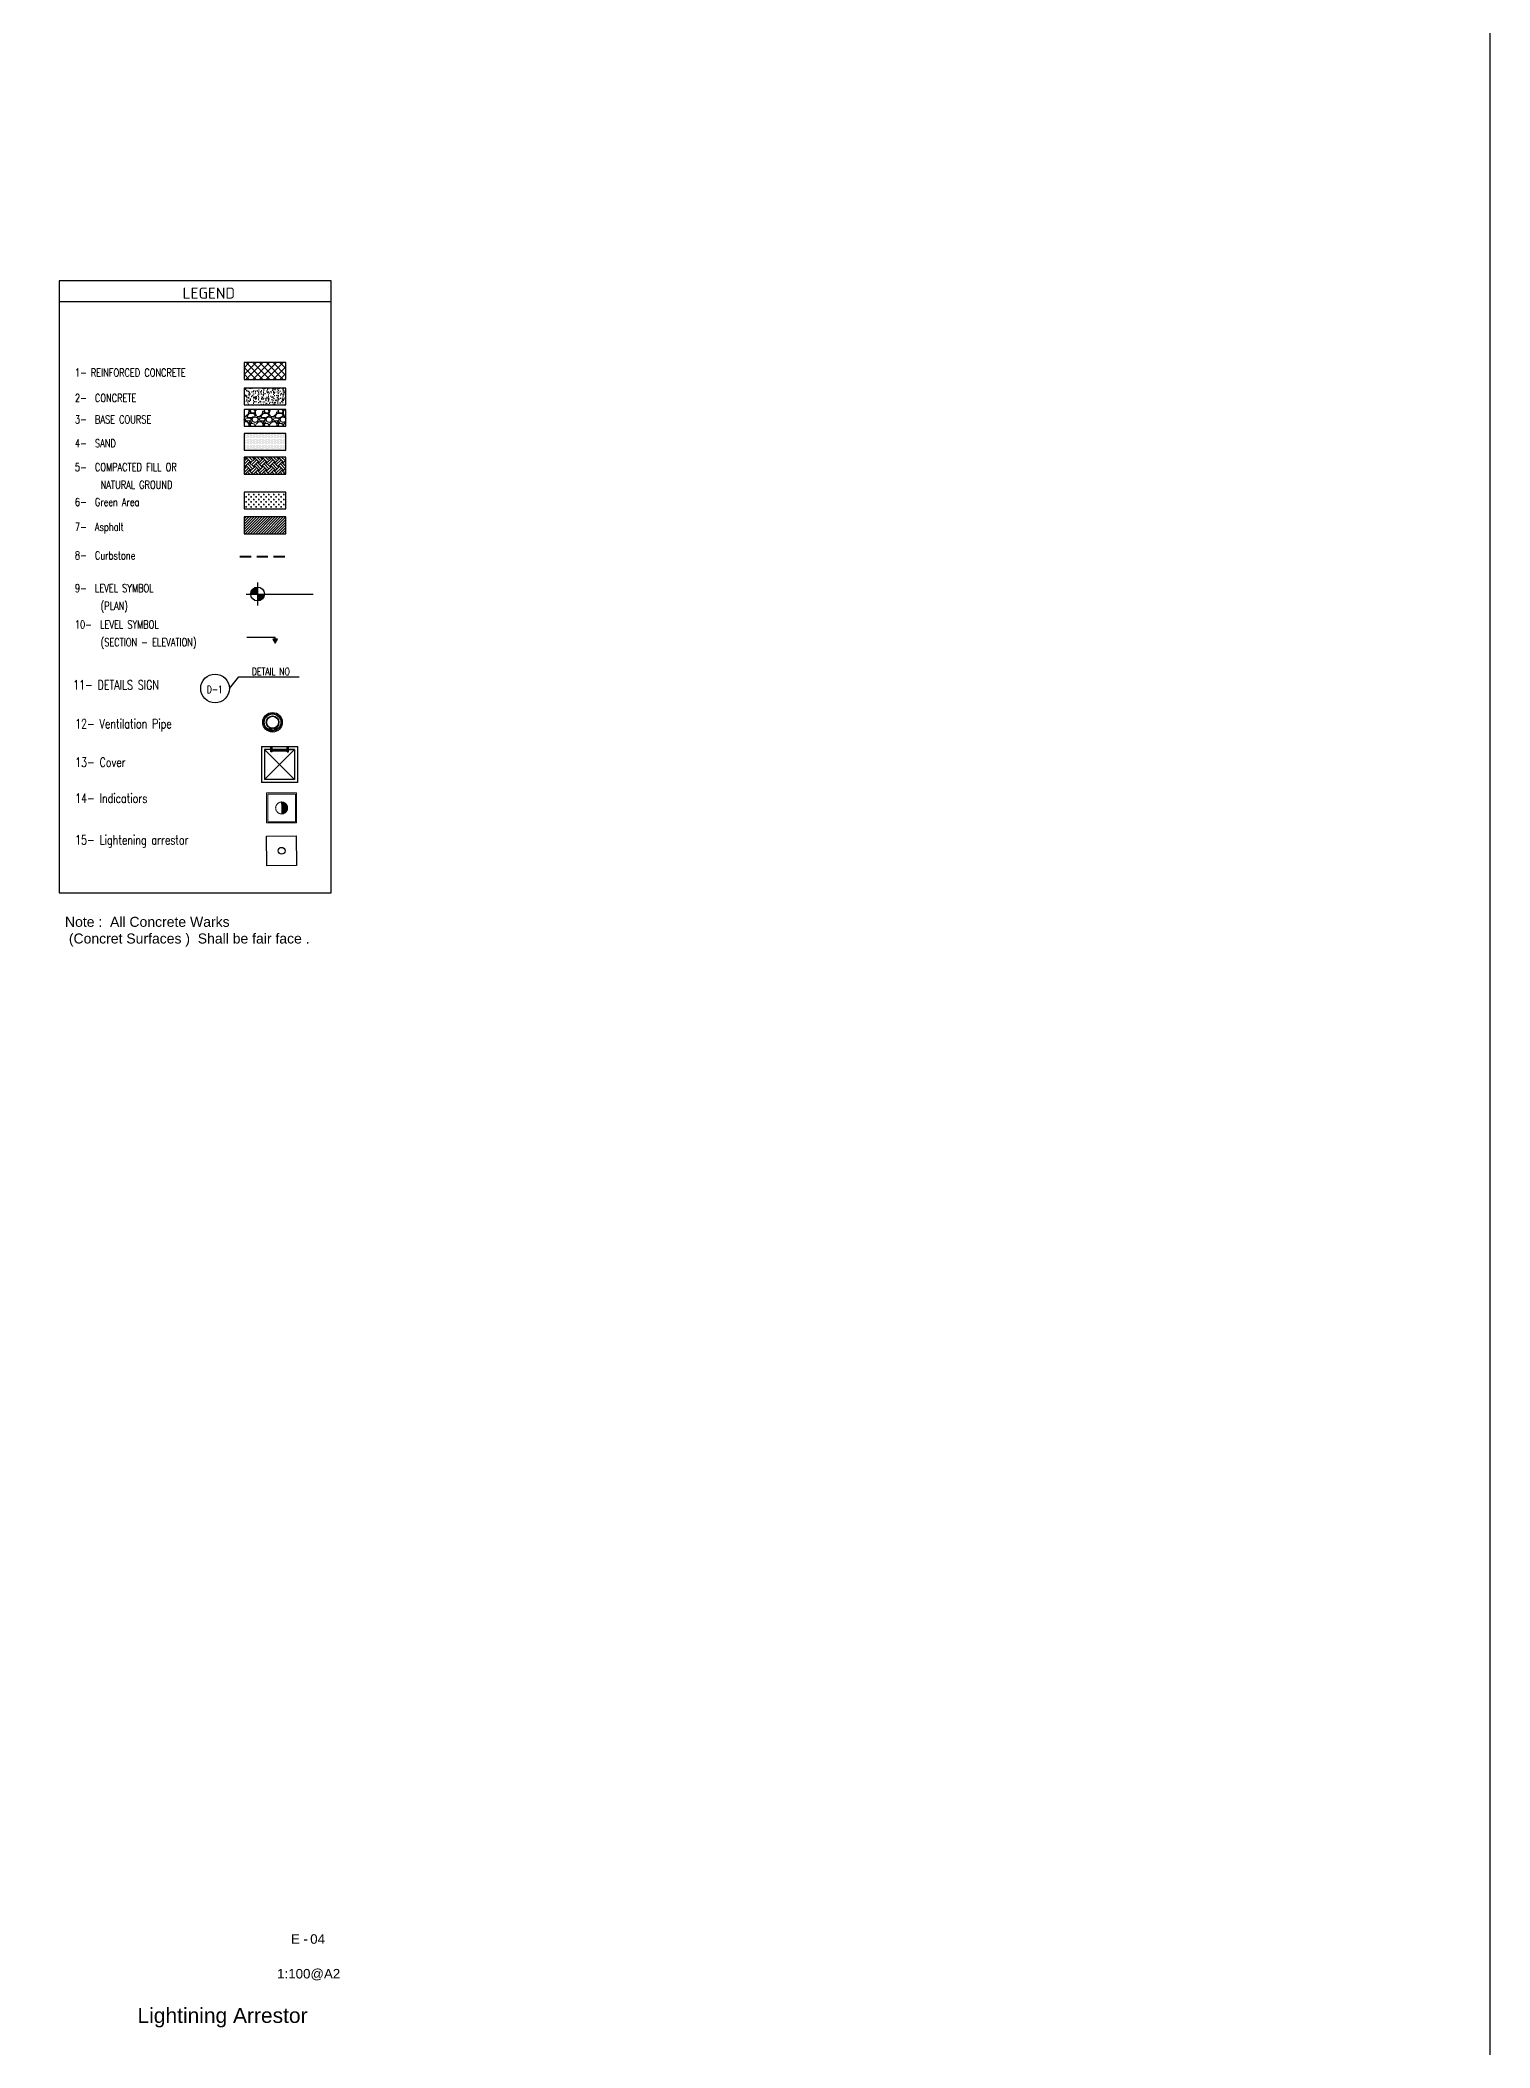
# Model space of a CAD drawing. Extents: x 152089 to 152185, y 180985 to 181226.
# Drawn here: x 152156.04 to 152185.03, y 181005.41 to 181045.55 of the extents above; entities that cross this region are included whole.
import ezdxf

# ---------------------------------------------------------------- set-up
doc = ezdxf.new("R2010")
doc.units = 0
doc.header["$LTSCALE"] = 3
doc.header["$MEASUREMENT"] = 0
for name, pattern in [('AUSGEZOGEN', [0]), ('CENTER', [2, 1.25, -0.25, 0.25, -0.25]), ('DASHDOT2', [0.5, 0.25, -0.125, 0, -0.125]), ('DASHED2', [0.375, 0.25, -0.125])]:
    doc.linetypes.add(name, pattern=pattern)
for name, color, linetype in [('EBENE0', 7, 'AUSGEZOGEN'), ('G-Border', 4, 'CONTINUOUS'), ('G-Text Sub', 3, 'CONTINUOUS'), ('HATCH', 40, 'CONTINUOUS'), ('Hatch Concret', 8, 'CONTINUOUS'), ('MECNEK', 6, 'CONTINUOUS'), ('MHATCH', 8, 'CONTINUOUS'), ('NUMBERS', 6, 'CONTINUOUS'), ('POLI', 3, 'CONTINUOUS'), ('SEC', 4, 'CONTINUOUS'), ('TEXT', 7, 'CONTINUOUS'), ('TEXTS', 1, 'CONTINUOUS'), ('TILES', 8, 'CONTINUOUS'), ('TXT', 6, 'CONTINUOUS'), ('wall-out', 7, 'CONTINUOUS')]:
    doc.layers.add(name, color=color, linetype=linetype)
doc.layers.add('hah', color=41, linetype='CONTINUOUS', lineweight=9)
doc.styles.add('1 - 3.5mm', font='isocpeur.ttf', dxfattribs={"height": 3.5})
doc.styles.add('ROMANS', font='romans.shx')
pattern_1 = [(90.0871826, (151837.7961977, 180545.7815384), (-0.00449999479, -6.8473e-06), []), (90.0871826, (151837.7946977, 180545.781536), (-0.00449999479, -6.8473e-06), [0.0015, -0.0015]), (90.0871826, (151837.7931977, 180545.781534), (-0.00449999479, -6.8473e-06), [0.0015, -0.0015])]

msp = doc.modelspace()

# ---------------------------------------------------------------- hatches: boundary and pattern name
at = {"layer": 'hah', "linetype": 'CENTER', "ltscale": 2}
h = msp.add_hatch(dxfattribs=at)
h.set_pattern_fill('INSUL', color=8, scale=0.012, angle=90.0872, style=0)
h.set_pattern_definition(pattern_1)
h.paths.add_polyline_path([(152160.87, 181030.317), (152160.871, 181030.197), (152160.991, 181030.198, 0.414214)])
h = msp.add_hatch(dxfattribs=at)
h.set_pattern_fill('INSUL', color=8, scale=0.012, angle=90.0872, style=0)
h.set_pattern_definition(pattern_1)
h.paths.add_polyline_path([(152160.871, 181030.197), (152160.871, 181030.077, 0.414214), (152160.991, 181030.198)])
at = {"layer": 'HATCH'}
h = msp.add_hatch(color=256, dxfattribs=at)
h.paths.add_polyline_path([(152160.797, 181031.849), (152160.792, 181031.85, 0.061675), (152160.804, 181031.877), (152160.809, 181031.876, -0.059213)])
h.paths.add_polyline_path([(152160.809, 181031.876), (152160.804, 181031.877, 0.061675), (152160.809, 181031.906), (152160.814, 181031.905, -0.059213)])
h.paths.add_polyline_path([(152160.751, 181032.02), (152160.75, 181032.015, 0.061675), (152160.723, 181032.027), (152160.724, 181032.031, -0.059213)])
h.paths.add_polyline_path([(152160.712, 181032.034), (152160.714, 181032.032), (152160.714, 181032.034, -0.022011), (152160.724, 181032.031), (152160.723, 181032.027, 0.061675), (152160.694, 181032.031), (152160.695, 181032.036, -0.033393)])
h.paths.add_polyline_path([(152160.569, 181031.946), (152160.574, 181031.945, 0.061675), (152160.569, 181031.916), (152160.564, 181031.917, -0.059213)])
h.paths.add_polyline_path([(152160.574, 181031.945), (152160.569, 181031.946, -0.059213), (152160.581, 181031.974), (152160.585, 181031.972, 0.061675)])
h.paths.add_polyline_path([(152160.654, 181031.791), (152160.655, 181031.796, 0.061675), (152160.684, 181031.791), (152160.683, 181031.786, -0.059213)])
h.paths.add_polyline_path([(152160.627, 181031.803), (152160.628, 181031.808, 0.061675), (152160.655, 181031.796), (152160.654, 181031.791, -0.059213)])
h = msp.add_hatch(color=256, dxfattribs=at)
h.paths.add_polyline_path([(152160.688, 181031.735), (152160.688, 181031.74, 0.029495), (152160.708, 181031.741), (152160.709, 181031.737, -0.029495)])
h.paths.add_polyline_path([(152160.597, 181031.767), (152160.594, 181031.763, -0.029495), (152160.578, 181031.775), (152160.581, 181031.779, 0.029495)])
h.paths.add_polyline_path([(152160.67, 181032.081), (152160.669, 181032.086, -0.029495), (152160.69, 181032.087), (152160.69, 181032.082, 0.029495)])
h.paths.add_polyline_path([(152160.781, 181032.055), (152160.783, 181032.06, -0.029495), (152160.8, 181032.047), (152160.797, 181032.044, 0.029495)])
at = {"layer": 'Hatch Concret'}
h = msp.add_hatch(dxfattribs=at)
h.set_pattern_fill('ANSI37', color=8, scale=0.767719, style=0)
h.set_pattern_definition([(45, (152003.37233, 181093.28614), (-0.06785738, 0.06785738), []), (135, (152003.37233, 181093.28614), (-0.06785738, -0.06785738), [])])
h.paths.add_polyline_path([(152160.956, 181038.763), (152160.956, 181039.1), (152160.12, 181039.1), (152160.12, 181038.763)])
at = {"layer": 'MHATCH', "linetype": 'Continuous'}
msp.add_hatch(color=256, dxfattribs=at).paths.add_polyline_path([(152160.694, 181033.574), (152160.79, 181033.574), (152160.742, 181033.492)])
at = {"layer": 'TEXT', "linetype": 'Continuous'}
h = msp.add_hatch(dxfattribs=at)
h.set_pattern_fill('AR-CONC', color=8, scale=0.019193, style=0)
h.set_pattern_definition([(50, (152437.0075, 181044.43045), (0.137663504, -0.012043996), [0.014394725, -0.15834197]), (355, (152437.0075, 181044.43045), (-0.0266305, 0.14436798), [0.01151578, -0.12667358]), (100.4514, (152437.01897, 181044.42944), (0.11103311, 0.1323239), [0.01223363, -0.13456997]), (46.1842, (152437.0075, 181044.46883), (0.20483521, -0.03176801), [0.02159209, -0.23751296]), (96.6356, (152437.02457, 181044.46619), (0.1793895, 0.18696211), [0.01835045, -0.20185492]), (351.1842, (152437.0075, 181044.46883), (0.17938935, 0.18696225), [0.01727367, -0.19001036]), (21, (152437.02669, 181044.45924), (0.11456417, -0.077274507), [0.014394725, -0.15834197]), (326, (152437.02669, 181044.45924), (0.04669943, 0.1391778), [0.01151578, -0.12667358]), (71.4514, (152437.03624, 181044.4528), (0.161263645, 0.06190317), [0.01223363, -0.13456997]), (37.5, (152437.0075, 181044.430447), (0.002333837, 0.063892205), [0, -0.12513814, 0, -0.128592873, 0, -0.1271534]), (7.5, (152437.0075, 181044.43045), (0.050490847, 0.075699306), [0, -0.07331713, 0, -0.122259194, 0, -0.04846224]), (327.5, (152436.9647, 181044.430447), (0.102456359, -0.004328949), [0, -0.047982415, 0, -0.149705136, 0, -0.1986472]), (317.5, (152436.945505, 181044.43045), (0.111930724, 0.019213115), [0, -0.06237714, 0, -0.099419565, 0, -0.1410683])])
h.paths.add_polyline_path([(152160.956, 181038.256), (152160.956, 181038.593), (152160.12, 181038.593), (152160.12, 181038.256)])
h = msp.add_hatch(dxfattribs=at)
h.set_pattern_fill('DOTS', color=8, scale=0.383859, style=0)
h.set_pattern_definition([(1e-15, (152003.372334, 181095.151168), (0.011995604, 0.0239912077), [0, -0.0239912077])])
h.paths.add_polyline_path([(152160.956, 181037.35), (152160.956, 181037.687), (152160.12, 181037.687), (152160.12, 181037.35)])
h = msp.add_hatch(dxfattribs=at)
h.set_pattern_fill('EARTH', color=8, scale=0.460631, angle=45, style=0)
h.set_pattern_definition([(45, (152437.0075, 181046.32024), (0, 0.16285772), [0.1151578, -0.1151578]), (45, (152436.97696, 181046.35078), (0, 0.16285772), [0.1151578, -0.1151578]), (45, (152436.94643, 181046.38132), (0, 0.16285772), [0.1151578, -0.1151578]), (135, (152436.94643, 181046.40167), (-0.16285772, 7e-17), [0.1151578, -0.1151578]), (135, (152436.97696, 181046.43221), (-0.16285772, 7e-17), [0.1151578, -0.1151578]), (135, (152437.0075, 181046.46274), (-0.16285772, 7e-17), [0.1151578, -0.1151578])])
h.paths.add_polyline_path([(152160.956, 181036.874), (152160.956, 181037.212), (152160.12, 181037.212), (152160.12, 181036.874)])
at = {"layer": 'TEXTS'}
h = msp.add_hatch(dxfattribs=at)
h.set_pattern_fill('CROSS', color=3, scale=0.2)
h.set_pattern_definition([(0, (0, -168.534484), (0.05, 0.05), [0.025, -0.075]), (90, (0.0125, -168.546984), (-0.05, 0.05), [0.025, -0.075])])
h.paths.add_polyline_path([(152160.956, 181036.176), (152160.956, 181036.513), (152160.12, 181036.513), (152160.12, 181036.176)])
h = msp.add_hatch(dxfattribs=at)
h.set_pattern_fill('ANSI31', color=8, scale=0.3)
h.set_pattern_definition([(45, (0, -168.73157), (-0.0265165042945, 0.0265165042945), [])])
h.paths.add_polyline_path([(152160.956, 181035.679), (152160.956, 181036.017), (152160.12, 181036.017), (152160.12, 181035.679)])
at = {"layer": 'TILES', "linetype": 'Continuous'}
h = msp.add_hatch(dxfattribs=at)
h.set_pattern_fill('GRAVEL', color=8, scale=0.28, style=0)
h.set_pattern_definition([(228.0128, (152156.62156, 181029.841163), (-2.239999505, -2.520000376), [0.03767, -3.7293446]), (184.9697, (152156.59636, 181029.813163), (3.360000294, 0.279997566), [0.064643, -6.399659]), (132.5104, (152156.53196, 181029.807563), (2.7999974, -3.08000243), [0.0455806, -4.512489]), (267.2737, (152156.42276, 181029.737563), (0.279998885, 5.600000083), [0.0588666, -5.827796]), (292.8337, (152156.41996, 181029.678763), (-1.400002774, 3.359998995), [0.0577234, -5.7146244]), (357.2737, (152156.44236, 181029.625563), (-5.600000083, 0.279998885), [0.0588666, -5.827796]), (37.6942, (152156.50116, 181029.622763), (-3.640002057, -2.799997313), [0.077848, -7.7069577]), (72.2553, (152156.56276, 181029.670363), (1.960003014, 6.159998945), [0.0734966, -7.27617]), (121.4296, (152156.58516, 181029.740363), (-2.240002306, 3.63999861), [0.059066, -5.8475404]), (175.2364, (152156.55436, 181029.790763), (3.080000265, -0.27999763), [0.067433, -3.3042136]), (222.3974, (152156.48716, 181029.7963625), (-3.360002058, -3.079997783), [0.0872054, -8.633345]), (138.8141, (152156.69996, 181029.734763), (-1.960000825, 1.67999925), [0.029764, -2.9466763]), (171.4692, (152156.67756, 181029.754363), (3.63999952, -0.560002215), [0.0566264, -5.606023]), (225, (152156.62156, 181029.76276), (-3e-17, -0.28), [0.039598, -0.356382]), (203.1986, (152156.60196, 181029.796363), (1.39999992, 0.56000037), [0.021324, -2.111092]), (291.8014, (152156.58236, 181029.78796), (-0.27999997, 0.84000008), [0.030157, -1.4776894]), (30.9638, (152156.59356, 181029.759963), (0.83999945, 0.5600007), [0.04898, -1.5836864]), (161.5651, (152156.63556, 181029.78516), (0.5600001, -0.27999955), [0.0354175, -0.85002]), (16.3895, (152156.41996, 181029.787963), (2.800000616, 0.83999796), [0.049616, -4.9119966]), (70.3462, (152156.46756, 181029.801963), (-1.11999867, -3.080000598), [0.041625, -4.120874]), (293.1986, (152156.63556, 181029.841163), (-0.56000037, 1.39999992), [0.042648, -2.089768]), (343.6105, (152156.65236, 181029.801963), (-2.800000616, 0.83999796), [0.049616, -4.9119966]), (339.444, (152156.41996, 181029.614363), (-1.40000052, 0.55999888), [0.0478464, -2.344475]), (294.7751, (152156.46476, 181029.597563), (-1.399997813, 3.08000096), [0.04009, -3.9689]), (66.8014, (152156.63836, 181029.561163), (0.56000037, 1.39999992), [0.042648, -2.089768]), (17.354, (152156.65516, 181029.600363), (-3.640000565, -1.11999846), [0.0469367, -4.6467187]), (69.444, (152156.50116, 181029.561163), (-0.55999888, -1.40000052), [0.023923, -2.368398]), (101.3099, (152156.62156, 181029.56116), (-0.27999934, 1.1200002), [0.014277, -1.413448]), (165.9638, (152156.61876, 181029.57516), (0.84000015, -0.27999946), [0.0577234, -1.096746]), (186.009, (152156.56276, 181029.589163), (2.79999993, 0.27999981), [0.053494, -5.2958984]), (303.6901, (152156.59356, 181029.73476), (-0.2800004, 0.5599999), [0.040382, -0.969172]), (353.1572, (152156.61596, 181029.701163), (4.759999822, -0.56000224), [0.0705023, -6.9797176]), (60.9454, (152156.68596, 181029.692763), (-1.12000001, -1.96000011), [0.0288277, -2.853949]), (90, (152156.69996, 181029.71796), (-0.28, 0.28), [0.0168, -0.2632]), (120.2564, (152156.55716, 181029.597563), (1.11999857, -1.960000688), [0.038899, -3.8509856]), (48.0128, (152156.53756, 181029.631163), (2.239999505, 2.520000376), [0.07534, -3.6916746]), (0, (152156.58796, 181029.68716), (0.28, 0.28), [0.0728, -0.2072]), (325.3048, (152156.66076, 181029.687163), (-2.799998393, 1.96000241), [0.044272, -4.382917]), (254.0546, (152156.69716, 181029.661963), (-0.27999997, -1.12000004), [0.0407686, -1.997662]), (207.646, (152156.68596, 181029.622763), (-5.319998826, -2.80000216), [0.066378, -6.5714527]), (175.4261, (152156.62716, 181029.591963), (-3.640000156, 0.279998544), [0.0702237, -6.9521407])])
h.paths.add_polyline_path([(152160.956, 181037.828), (152160.956, 181038.166), (152160.12, 181038.166), (152160.12, 181037.828)])

# ---------------------------------------------------------------- linework, layer by layer
at = {"layer": 'EBENE0', "color": 8, "linetype": 'AUSGEZOGEN'}
for p, q in [((152160.471, 181031.429), (152160.469, 181030.709)), ((152160.471, 181031.429), (152161.191, 181031.428)), ((152160.471, 181031.429), (152161.191, 181031.428)), ((152160.531, 181031.369), (152160.53, 181030.769)), ((152160.531, 181031.369), (152160.53, 181030.769)), ((152161.131, 181031.368), (152160.53, 181030.769)), ((152161.131, 181031.368), (152160.53, 181030.769)), ((152161.131, 181031.368), (152160.531, 181031.369)), ((152160.531, 181031.369), (152161.13, 181030.768)), ((152160.531, 181031.369), (152161.13, 181030.768)), ((152160.657, 181031.321), (152160.657, 181031.429)), ((152160.657, 181031.321), (152160.657, 181031.429)), ((152160.681, 181031.32), (152160.681, 181031.429)), ((152160.681, 181031.32), (152160.681, 181031.429)), ((152160.981, 181031.356), (152160.681, 181031.356)), ((152160.981, 181031.356), (152160.681, 181031.356)), ((152160.981, 181031.332), (152160.681, 181031.332)), ((152160.981, 181031.332), (152160.681, 181031.332)), ((152160.981, 181031.32), (152160.981, 181031.428)), ((152160.981, 181031.32), (152160.981, 181031.428)), ((152161.005, 181031.32), (152161.005, 181031.428)), ((152161.005, 181031.32), (152161.005, 181031.428)), ((152161.131, 181031.368), (152161.13, 181030.768)), ((152161.131, 181031.368), (152161.13, 181030.768)), ((152161.191, 181031.428), (152161.189, 181030.708)), ((152161.191, 181031.428), (152161.189, 181030.708)), ((152161.191, 181031.428), (152161.189, 181030.708)), ((152160.681, 181031.32), (152160.657, 181031.321)), ((152160.681, 181031.32), (152160.657, 181031.321)), ((152160.981, 181031.32), (152161.005, 181031.32)), ((152160.981, 181031.32), (152161.005, 181031.32)), ((152161.189, 181030.708), (152160.469, 181030.709)), ((152161.189, 181030.708), (152160.469, 181030.709)), ((152161.13, 181030.768), (152160.53, 181030.769)), ((152161.13, 181030.768), (152160.53, 181030.769))]:
    msp.add_line(p, q, dxfattribs=at)
msp.add_lwpolyline([(152160.569, 181029.634), (152161.163, 181029.641), (152161.171, 181029.047), (152160.577, 181029.04)], close=True, dxfattribs=at)
msp.add_circle((152160.87, 181029.341), 0.069, dxfattribs=at)
at = {"layer": 'G-Border', "ltscale": 100}
msp.add_line((152161.862, 181040.314), (152156.42, 181040.314), dxfattribs=at)
at = {"layer": 'hah', "color": 8, "ltscale": 2}
for p, q in [((152160.57, 181030.497), (152161.17, 181030.498)), ((152160.571, 181029.897), (152160.57, 181030.497)), ((152160.594, 181030.473), (152161.146, 181030.474)), ((152160.595, 181029.921), (152160.594, 181030.473)), ((152161.147, 181029.922), (152161.146, 181030.474)), ((152161.171, 181029.898), (152161.17, 181030.498)), ((152160.571, 181029.897), (152161.171, 181029.898)), ((152160.595, 181029.921), (152161.147, 181029.922))]:
    msp.add_line(p, q, dxfattribs=at)
at = {"layer": 'hah', "color": 8, "linetype": 'CENTER', "ltscale": 2}
msp.add_circle((152160.871, 181030.197), 0.12, dxfattribs=at)
at = {"layer": 'HATCH'}
for p, q in [((152160.617, 181031.762), (152160.628, 181031.8)), ((152160.619, 181031.76), (152160.631, 181031.798)), ((152160.622, 181031.759), (152160.633, 181031.797)), ((152160.625, 181031.758), (152160.636, 181031.796)), ((152160.628, 181031.757), (152160.639, 181031.794)), ((152160.631, 181031.756), (152160.642, 181031.793)), ((152160.634, 181031.755), (152160.645, 181031.792)), ((152160.637, 181031.754), (152160.648, 181031.791)), ((152160.639, 181031.753), (152160.65, 181031.79)), ((152160.642, 181031.752), (152160.653, 181031.789)), ((152160.645, 181031.751), (152160.656, 181031.788)), ((152160.648, 181031.75), (152160.659, 181031.788)), ((152160.651, 181031.749), (152160.662, 181031.787)), ((152160.654, 181031.749), (152160.665, 181031.786)), ((152160.657, 181031.748), (152160.668, 181031.786)), ((152160.66, 181031.748), (152160.671, 181031.785)), ((152160.663, 181031.747), (152160.674, 181031.785)), ((152160.666, 181031.747), (152160.678, 181031.785)), ((152160.669, 181031.746), (152160.681, 181031.784)), ((152160.713, 181031.785), (152160.716, 181031.787)), ((152160.713, 181031.786), (152160.732, 181031.751)), ((152160.716, 181031.78), (152160.785, 181031.818)), ((152160.719, 181031.775), (152160.788, 181031.812)), ((152160.719, 181031.788), (152160.738, 181031.753)), ((152160.722, 181031.769), (152160.79, 181031.807)), ((152160.725, 181031.764), (152160.793, 181031.801)), ((152160.725, 181031.789), (152160.744, 181031.755)), ((152160.728, 181031.759), (152160.796, 181031.796))]:
    msp.add_line(p, q, dxfattribs=at)
at = {"layer": 'MECNEK'}
for p, q in [((152160.578, 181031.775), (152160.581, 181031.779)), ((152160.615, 181031.763), (152160.626, 181031.801)), ((152160.627, 181031.803), (152160.628, 181031.808)), ((152160.671, 181031.746), (152160.682, 181031.784)), ((152160.683, 181031.786), (152160.684, 181031.791)), ((152160.688, 181031.735), (152160.688, 181031.74)), ((152160.709, 181031.737), (152160.708, 181031.741))]:
    msp.add_line(p, q, dxfattribs=at)
for radius in [0.195, 0.171, 0.168, 0.166, 0.127, 0.125, 0.12]:
    msp.add_circle((152160.689, 181031.911), radius, dxfattribs=at)
for start, end in [(230.7328, 237.4906), (269.7458, 276.5036)]:
    msp.add_arc((152160.689, 181031.911), 0.176, start, end, dxfattribs=at)
at = {"layer": 'MECNEK', "linetype": 'DASHED2', "ltscale": 5}
msp.add_arc((152160.689, 181031.911), 0.176, 237.4906, 269.7458, dxfattribs=at)
at = {"layer": 'NUMBERS', "color": 8, "linetype": 'DASHDOT2'}
msp.add_line((152160.757, 181031.365), (152161.09, 181031.368), dxfattribs=at)
at = {"layer": 'SEC', "color": 1, "ltscale": 0.07}
for p, q in [((152160.173, 181033.613), (152160.742, 181033.613)), ((152160.694, 181033.574), (152160.742, 181033.492)), ((152160.79, 181033.574), (152160.694, 181033.574)), ((152160.742, 181033.567), (152160.742, 181033.613)), ((152160.742, 181033.492), (152160.79, 181033.574))]:
    msp.add_line(p, q, dxfattribs=at)
at = {"layer": 'TEXT', "color": 7}
for p, q in [((152160.39, 181034.705), (152160.39, 181034.246)), ((152160.161, 181034.475), (152161.504, 181034.475)), ((152159.826, 181032.587), (152160.014, 181032.818)), ((152160.014, 181032.818), (152161.223, 181032.818))]:
    msp.add_line(p, q, dxfattribs=at)
at = {"layer": 'TEXT', "color": 7, "linetype": 'Continuous'}
for points in [[(152160.12, 181038.256), (152160.956, 181038.256), (152160.956, 181038.593), (152160.12, 181038.593)], [(152160.12, 181037.35), (152160.956, 181037.35), (152160.956, 181037.687), (152160.12, 181037.687)], [(152160.12, 181036.874), (152160.956, 181036.874), (152160.956, 181037.212), (152160.12, 181037.212)], [(152160.12, 181036.176), (152160.956, 181036.176), (152160.956, 181036.513), (152160.12, 181036.513)], [(152160.12, 181035.679), (152160.956, 181035.679), (152160.956, 181036.017), (152160.12, 181036.017)]]:
    msp.add_lwpolyline(points, close=True, dxfattribs=at)
at = {"layer": 'TEXT', "color": 7, "const_width": 0.138}
for points in [[(152160.39, 181034.544, 0.414214), (152160.322, 181034.475)], [(152160.39, 181034.406, 0.414214), (152160.459, 181034.475)]]:
    msp.add_lwpolyline(points, format="xyb", dxfattribs=at)
at = {"layer": 'TEXT', "color": 7}
for centre, radius in [((152160.39, 181034.475), 0.138), ((152159.539, 181032.587), 0.287)]:
    msp.add_circle(centre, radius, dxfattribs=at)
at = {"layer": 'TEXTS', "color": 4, "linetype": 'DASHED2', "lineweight": 40, "ltscale": 0.3}
msp.add_line((152160.034, 181035.227), (152161.042, 181035.227), dxfattribs=at)
at = {"layer": 'TEXTS'}
msp.add_lwpolyline([(152088.983, 181226.11), (152185.029, 181226.11), (152185.029, 180984.801), (152088.983, 180984.801)], close=True, dxfattribs=at)
at = {"layer": 'TILES', "color": 7, "linetype": 'Continuous'}
for points in [[(152160.12, 181038.763), (152160.956, 181038.763), (152160.956, 181039.1), (152160.12, 181039.1)], [(152160.12, 181037.828), (152160.956, 181037.828), (152160.956, 181038.166), (152160.12, 181038.166)]]:
    msp.add_lwpolyline(points, close=True, dxfattribs=at)
at = {"layer": 'wall-out'}
msp.add_lwpolyline([(152161.862, 181040.734), (152156.42, 181040.734), (152156.42, 181028.498), (152161.862, 181028.498)], close=True, dxfattribs=at)

# ---------------------------------------------------------------- texts
at = {"layer": 'G-Text Sub', "ltscale": 100, "insert": (152159.367, 181040.38), "char_height": 0.22176, "attachment_point": 7, "style": '1 - 3.5mm'}
msp.add_mtext('\\pi-0.47678;LEGEND', dxfattribs=at)
at = {"layer": 'POLI', "color": 6, "insert": (152156.539, 181028.021), "char_height": 0.2, "width": 5.25057, "attachment_point": 1, "style": 'ROMANS'}
msp.add_mtext('{\\fArial|b0|i0|c0|p34;Note :  All Concrete Warks\\P (Concret Surfaces )  Shall be fair face .}', dxfattribs=at)
at = {"layer": 'TXT', "color": 7, "style": 'ROMANS', "width": 0.75}
for s, height, p in [('1- REINFORCED CONCRETE', 0.15994, (152156.737, 181038.82)), ('2-  CONCRETE', 0.15994, (152156.737, 181038.314)), ('3-  BASE COURSE', 0.15994, (152156.737, 181037.886)), ('4-  SAND', 0.1599, (152156.737, 181037.408)), ('5-  COMPACTED FILL OR ', 0.15994, (152156.737, 181036.932)), ('NATURAL GROUND', 0.15994, (152157.252, 181036.578)), ('6-  Green Area ', 0.15994, (152156.737, 181036.234)), ('7-  Asphalt ', 0.15994, (152156.737, 181035.737)), ('8-  Curbstone ', 0.15994, (152156.737, 181035.167)), ('9-  LEVEL SYMBOL', 0.15994, (152156.737, 181034.512)), ('(PLAN)', 0.1599, (152157.252, 181034.157)), ('10-  LEVEL SYMBOL', 0.15994, (152156.737, 181033.785)), ('(SECTION - ELEVATION)', 0.15994, (152157.252, 181033.43)), ('DETAIL NO', 0.1483, (152160.277, 181032.85)), ('11- DETAILS SIGN', 0.18541, (152156.702, 181032.565)), ('D-1', 0.1483, (152159.374, 181032.494)), ('12- Ventilation Pipe', 0.18541, (152156.742, 181031.788)), ('13- Cover', 0.1854, (152156.742, 181031.018)), ('14- Indicatiors', 0.18541, (152156.742, 181030.298)), ('15- Lightening arrestor', 0.18541, (152156.742, 181029.466))]:
    msp.add_text(s, height=height, dxfattribs=at).set_placement(p)
at = {"layer": 'TXT', "color": 7, "attachment_point": 3}
for s, insert, char_height, width in [('\\A1;{\\fArial|b0|i0|c0|p34;E -}', (152161.397, 181007.682), 0.19045, 2.60582), ('\\A1;{\\fArial|b0|i0|c0|p34;04 }', (152161.738, 181007.681), 0.19045, 2.60582), ('{\\fArial|b0|i0|c0|p34;1:100@A2}', (152162.042, 181006.987), 0.19045, 1.2586), ('{\\fArial|b0|i0|c0|p34;Lightining Arrestor}', (152161.389, 181006.208), 0.3, 4.11287)]:
    msp.add_mtext(s, dxfattribs=dict(at, insert=insert, char_height=char_height, width=width))

doc.saveas('drawing.dxf')
